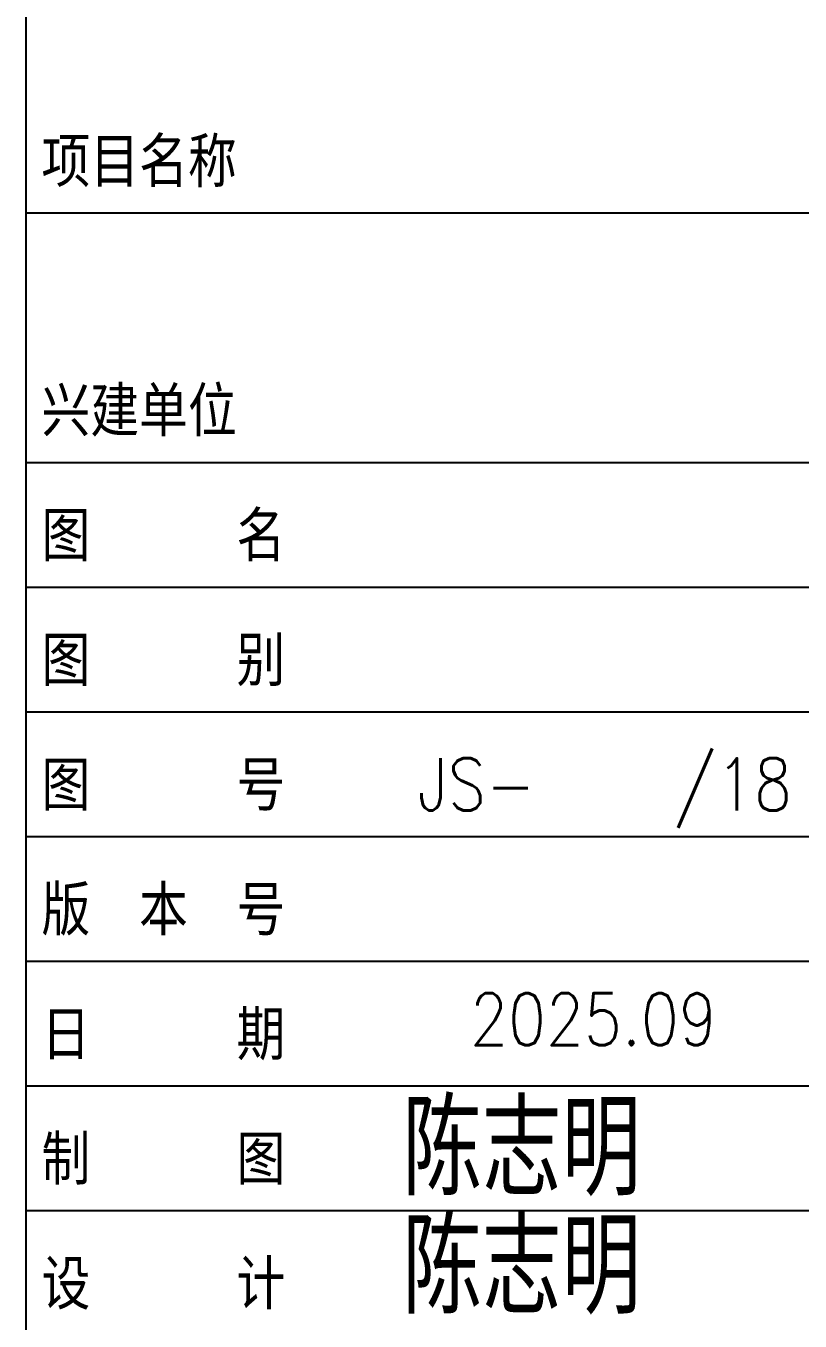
# Model space of a CAD drawing. Extents: x -446699 to 757189, y -606167 to -103070.
# Drawn here: x -381447 to -375240, y -286002 to -275616 of the extents above; entities that cross this region are included whole.
import ezdxf

# ---------------------------------------------------------------- set-up
doc = ezdxf.new("R2010")
doc.units = 0
doc.header["$LTSCALE"] = 1000
doc.header["$MEASUREMENT"] = 0
doc.layers.add('13', color=7, linetype='Continuous')
doc.layers.add('14', color=14, linetype='Continuous')
doc.styles.add('_HZTXT', font='txt.shx', dxfattribs={"width": 0.8, "bigfont": 'HZTXT.shx'})
doc.styles.add('宋体', font='')
doc.styles.get('宋体').set_extended_font_data('宋体')

# ---------------------------------------------------------------- blocks, each defined once
blk = doc.blocks.new('YHYHHRR')
at = {"layer": '14', "color": 14}
for p, q in [((256875, 490950), (256881, 460850)), ((256881, 479250), (266881, 479250)), ((256881, 477250), (266881, 477250)), ((256881, 476250), (266881, 476250)), ((256881, 475250), (266881, 475250)), ((256881, 474250), (266881, 474250)), ((256881, 473250), (266881, 473250)), ((256881, 472250), (266881, 472250)), ((256881, 471250), (266881, 471250))]:
    blk.add_line(p, q, dxfattribs=at)
at = {"layer": '13', "color": 7, "style": '_HZTXT', "width": 0.85}
for s, height, p in [('JS-   /18', 417.9, (260019, 474459)), ('2025.09', 417.9, (260440, 472575)), ('陈志明', 750, (259898, 471371)), ('陈志明', 750, (259898, 470422))]:
    blk.add_text(s, height=height, dxfattribs=at).set_placement(p)
at = {"layer": '14', "color": 14, "style": '宋体', "width": 0.82}
for s, p in [('项目名称', (257004, 479495)), ('兴建单位', (257004, 477495)), ('图      名', (257004, 476495)), ('图      别', (257004, 475495)), ('图      号', (257004, 474495)), ('版  本  号', (257004, 473495)), ('日      期', (257004, 472495)), ('制      图', (257004, 471495)), ('设      计', (257004, 470495))]:
    blk.add_text(s, height=350, dxfattribs=at).set_placement(p)

msp = doc.modelspace()

# ---------------------------------------------------------------- block references
msp.add_blockref('YHYHHRR', (-638325.9, -756366))

doc.saveas('drawing.dxf')
